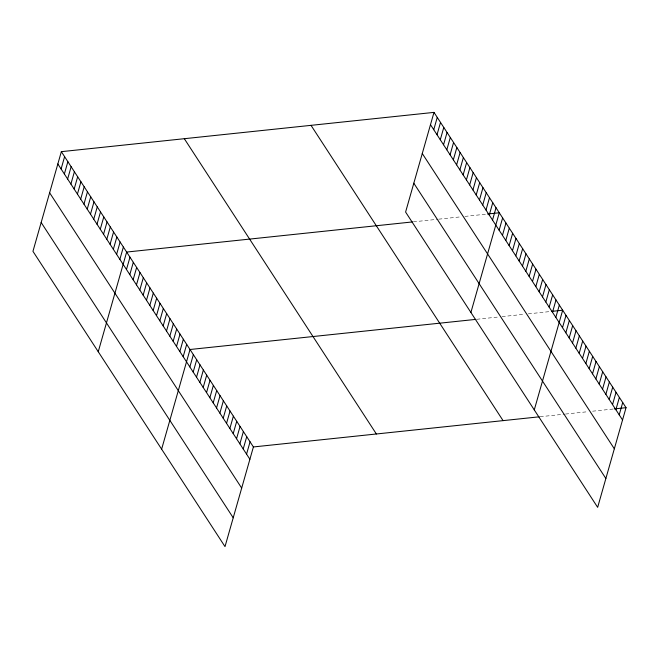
<?xml version="1.0" encoding="UTF-8"?>
<svg xmlns="http://www.w3.org/2000/svg" width="659" height="659" viewBox="0 0 659 659"><rect width="100%" height="100%" fill="white"/><g stroke="black" fill="none" stroke-linecap="round" stroke-linejoin="round"><path stroke-width="0.49" stroke-dasharray="3.29 2.47" d="M413.391 221.836L437.807 219.266M438.713 219.167L461.316 216.786M464.933 216.399L486.63 214.117M476.77 319.277L497.57 317.086M502.092 316.608L524.696 314.228M528.312 313.849L550.01 311.559M540.149 416.727L564.565 414.149M565.463 414.058L588.075 411.677M592.598 411.2L613.389 409.008"/><path stroke-width="0.99" d="M61.345 151.661L32.95 251.326L225.007 546.616L253.402 446.95L61.345 151.661L433.993 112.384L626.05 407.674L597.655 507.339L405.598 212.05L433.993 112.384M61.106 168.984L64.607 156.677M64.368 174.001L67.869 161.702M67.63 179.026L71.139 166.719M70.9 184.042L74.401 171.735M74.162 189.059L77.663 176.76M77.424 194.084L80.933 181.777M80.695 199.1L84.195 186.802M83.957 204.125L87.458 191.818M87.219 209.142L90.728 196.835M90.489 214.159L93.99 201.86M93.751 219.183L97.26 206.877M97.013 224.2L100.522 211.901M100.283 229.225L103.784 216.918M103.545 234.242L107.055 221.935M106.807 239.258L110.317 226.96M110.078 244.283L113.579 231.976M113.34 249.3L116.849 237.001M116.61 254.325L120.111 242.018M119.872 259.341L123.373 247.034M98.249 351.725L126.643 252.059L412.485 221.926M126.47 269.49L129.98 257.183M129.807 274.622L133.316 262.315M133.143 279.745L136.652 267.447M136.479 284.877L139.98 272.571M139.815 290.001L143.316 277.703M143.151 295.133L146.652 282.826M146.487 300.265L149.988 287.958M149.824 305.389L153.325 293.09M153.16 310.521L156.661 298.214M156.496 315.645L159.997 303.346M159.832 320.776L163.333 308.47M163.168 325.908L166.669 313.602M166.505 331.032L170.006 318.734M169.833 336.164L173.342 323.857M173.169 341.288L176.678 328.989M176.505 346.42L180.014 334.113M179.841 351.552L183.35 339.245M183.177 356.676L186.686 344.377M161.628 449.174L190.023 349.501L475.864 319.376M189.85 366.931L193.359 354.633M193.186 372.063L196.695 359.756M196.522 377.195L200.023 364.888M199.858 382.319L203.359 370.02M203.194 387.451L206.695 375.144M206.531 392.575L210.032 380.276M209.867 397.707L213.368 385.4M213.203 402.838L216.704 390.532M216.539 407.962L220.04 395.664M219.875 413.094L223.376 400.787M223.212 418.218L226.712 405.919M226.539 423.35L230.049 411.043M229.876 428.482L233.385 416.175M233.212 433.606L236.721 421.307M236.548 438.737L240.057 426.431M239.884 443.861L243.393 431.563M243.22 448.993L246.73 436.686M246.557 454.125L250.066 441.818M433.754 129.708L437.255 117.401M437.016 134.724L440.525 122.426M440.286 139.749L443.787 127.442M443.548 144.766L447.057 132.467M446.81 149.782L450.319 137.484M450.081 154.807L453.581 142.501M453.343 159.824L456.852 147.525M456.605 164.849L460.114 152.542M459.875 169.865L463.376 157.559M463.137 174.882L466.646 162.584M466.407 179.907L469.908 167.6M469.669 184.924L473.17 172.625M472.931 189.949L476.441 177.642M476.202 194.965L479.703 182.658M479.464 199.982L482.965 187.683M482.726 205.007L486.235 192.7M485.996 210.023L489.497 197.725M489.258 215.048L492.759 202.741M492.52 220.065L496.029 207.758M470.905 312.448L499.291 212.783L487.536 214.018M499.127 230.213L502.628 217.907M502.463 235.345L505.964 223.039M505.799 240.469L509.3 228.171M509.127 245.601L512.636 233.294M512.463 250.725L515.972 238.426M515.799 255.857L519.308 243.55M519.135 260.989L522.645 248.682M522.472 266.112L525.981 253.814M525.808 271.244L529.317 258.938M529.144 276.368L532.653 264.07M532.48 281.5L535.989 269.193M535.816 286.632L539.317 274.325M539.153 291.756L542.654 279.457M542.489 296.888L545.99 284.581M545.825 302.011L549.326 289.713M549.161 307.143L552.662 294.837M552.497 312.275L555.998 299.969M555.834 317.399L559.334 305.101M534.276 409.898L562.671 310.224L551.822 311.369M562.506 327.655L566.007 315.356M565.842 332.787L569.343 320.48M569.17 337.919L572.679 325.612M572.506 343.042L576.015 330.744M575.842 348.174L579.352 335.868M579.179 353.298L582.688 341M582.515 358.43L586.024 346.123M585.851 363.562L589.36 351.255M589.187 368.686L592.696 356.387M592.523 373.818L596.033 361.511M595.86 378.941L599.361 366.643M599.196 384.073L602.697 371.767M602.532 389.205L606.033 376.899M605.868 394.329L609.369 382.031M609.204 399.461L612.705 387.154M612.54 404.585L616.041 392.286M615.877 409.717L619.378 397.41M619.213 414.849L622.714 402.542M253.402 446.95L539.243 416.817M614.295 408.909L626.05 407.674M430.492 124.691L622.549 419.972M422.279 153.514L614.336 448.804M413.811 183.218L605.868 478.508M311.015 125.342L503.072 420.631M184.314 138.695L376.371 433.984M57.835 163.959L249.893 459.249M49.623 192.79L241.68 488.08M41.163 222.495L233.22 517.785"/></g></svg>
